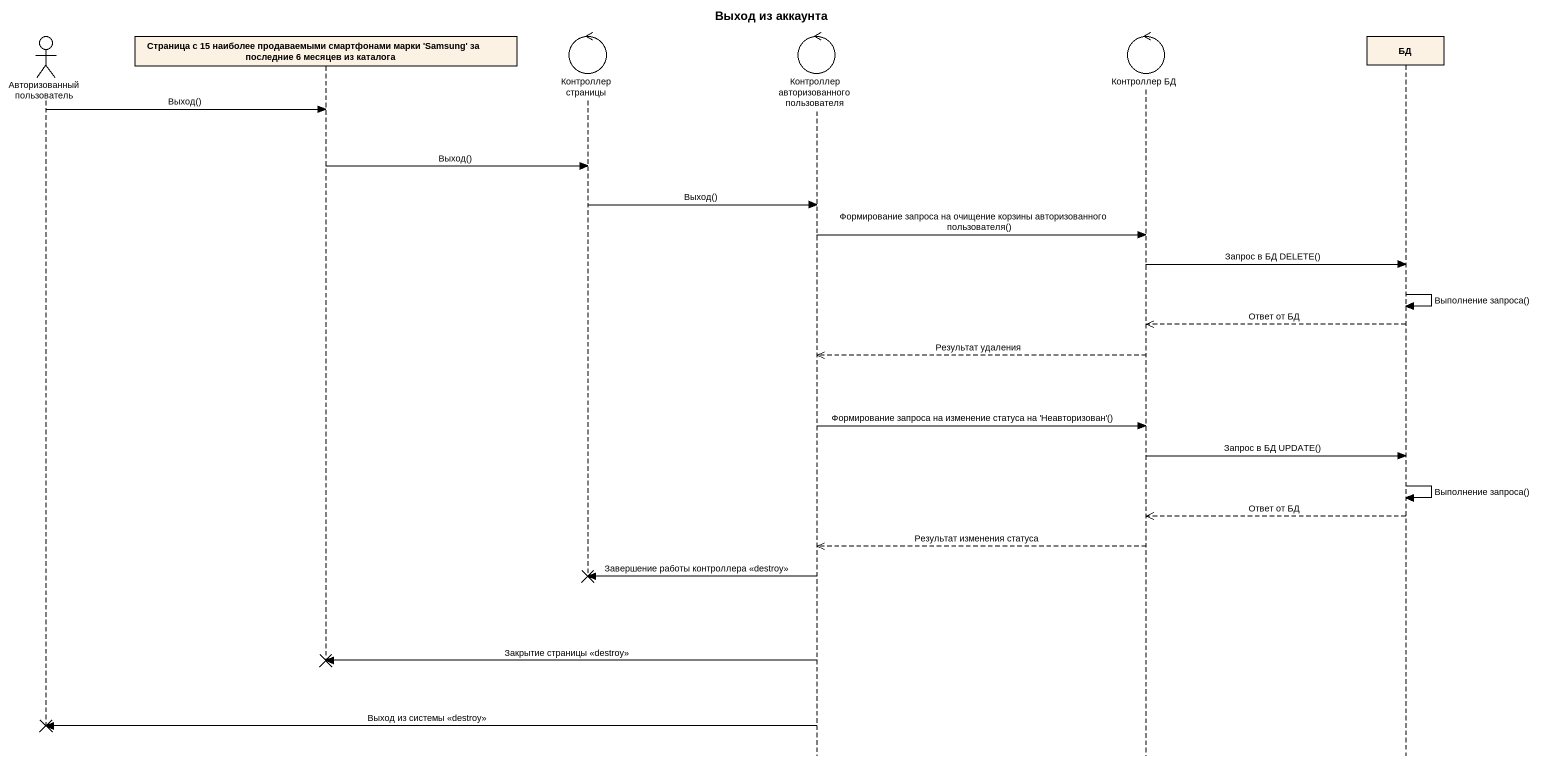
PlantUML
@startuml
title Выход из аккаунта
hide footbox
actor "Авторизованный пользователь" as Авторизованный_пользователь
participant "Страница с 15 наиболее продаваемыми смартфонами марки 'Samsung' за последние 6 месяцев из каталога" as Страница_с_15_наиболее
control "Контроллер страницы" as Контроллер_страницы
control "Контроллер авторизованного пользователя" as Контроллер_авторизованного
control "Контроллер БД" as Контроллер_БД
participant БД

Авторизованный_пользователь -> Страница_с_15_наиболее : Выход()
Страница_с_15_наиболее -> Контроллер_страницы : Выход()
Контроллер_страницы -> Контроллер_авторизованного : Выход()
Контроллер_авторизованного -> Контроллер_БД : Формирование запроса на очищение корзины авторизованного пользователя()
Контроллер_БД -> БД : Запрос в БД DELETE()
БД -> БД : Выполнение запроса()
БД -->> Контроллер_БД : Ответ от БД
Контроллер_БД -->> Контроллер_авторизованного : Результат удаления
Контроллер_авторизованного -> Контроллер_БД : Формирование запроса на изменение статуса на 'Неавторизован'()
Контроллер_БД -> БД : Запрос в БД UPDATE()
БД -> БД : Выполнение запроса()
БД -->> Контроллер_БД : Ответ от БД
Контроллер_БД -->> Контроллер_авторизованного : Результат изменения статуса
Контроллер_авторизованного -> Контроллер_страницы !! : Завершение работы контроллера <<destroy>>
Контроллер_авторизованного -> Страница_с_15_наиболее !! : Закрытие страницы <<destroy>>
Контроллер_авторизованного -> Авторизованный_пользователь !! : Выход из системы <<destroy>>
@enduml
